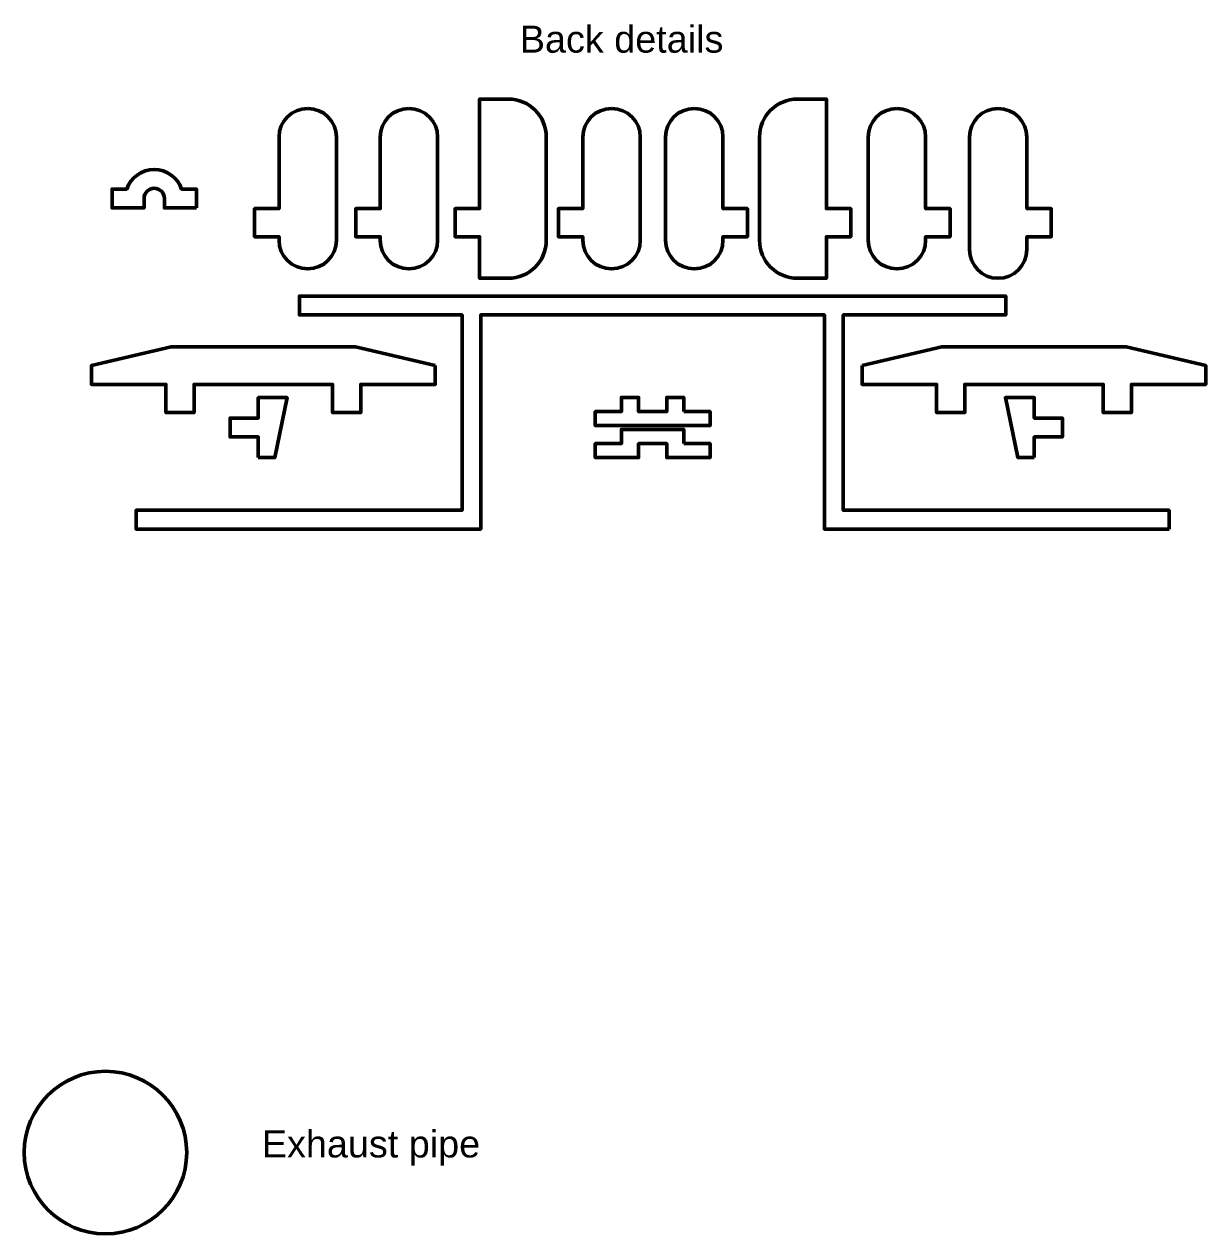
# Model space of a CAD drawing. Header units: inches. Extents: x 247 to 2765, y -1897 to -1110.
# Drawn here: x 2639.3 to 2765.1, y -1491.9 to -1363 of the extents above; entities that cross this region are included whole.
import ezdxf

# ---------------------------------------------------------------- set-up
doc = ezdxf.new("R2010")
doc.units = ezdxf.units.IN
doc.header["$MEASUREMENT"] = 0
doc.layers.add('Layer 1', color=7, linetype='Continuous')

# ---------------------------------------------------------------- blocks, each defined once
blk = doc.blocks.new('block 305')
at = {"layer": 'Layer 1', "color": 18, "lineweight": 50, "true_color": 0x010101}
for points, knots in [([(2690.81, -1390.1), (2693.04, -1390.1), (2694.86, -1388.28), (2694.86, -1386.05), (2694.86, -1386.05), (2694.86, -1375.06), (2694.86, -1375.06), (2694.86, -1372.83), (2693.04, -1371.01), (2690.81, -1371.01), (2690.81, -1371.01), (2687.75, -1371.01), (2687.75, -1371.01), (2687.75, -1371.01), (2687.75, -1382.68), (2687.75, -1382.68), (2687.75, -1382.68), (2685.15, -1382.68), (2685.15, -1382.68), (2685.15, -1382.68), (2685.15, -1385.68), (2685.15, -1385.68), (2685.15, -1385.68), (2687.75, -1385.68), (2687.75, -1385.68), (2687.75, -1385.68), (2687.75, -1390.1), (2687.75, -1390.1), (2687.75, -1390.1), (2690.81, -1390.1), (2690.81, -1390.1), (2690.81, -1390.1), (2690.81, -1390.1), (2690.81, -1390.1)], [0, 0, 0, 0, 1, 1, 1, 2, 2, 2, 3, 3, 3, 4, 4, 4, 5, 5, 5, 6, 6, 6, 7, 7, 7, 8, 8, 8, 9, 9, 9, 10, 10, 10, 11, 11, 11, 11]), ([(2721.62, -1390.1), (2719.38, -1390.1), (2717.56, -1388.28), (2717.56, -1386.05), (2717.56, -1386.05), (2717.56, -1375.06), (2717.56, -1375.06), (2717.56, -1372.83), (2719.38, -1371.01), (2721.62, -1371.01), (2721.62, -1371.01), (2724.68, -1371.01), (2724.68, -1371.01), (2724.68, -1371.01), (2724.68, -1382.68), (2724.68, -1382.68), (2724.68, -1382.68), (2727.27, -1382.68), (2727.27, -1382.68), (2727.27, -1382.68), (2727.27, -1385.68), (2727.27, -1385.68), (2727.27, -1385.68), (2724.68, -1385.68), (2724.68, -1385.68), (2724.68, -1385.68), (2724.68, -1390.1), (2724.68, -1390.1), (2724.68, -1390.1), (2721.62, -1390.1), (2721.62, -1390.1), (2721.62, -1390.1), (2721.62, -1390.1), (2721.62, -1390.1)], [0, 0, 0, 0, 1, 1, 1, 2, 2, 2, 3, 3, 3, 4, 4, 4, 5, 5, 5, 6, 6, 6, 7, 7, 7, 8, 8, 8, 9, 9, 9, 10, 10, 10, 11, 11, 11, 11]), ([(2669.46, -1372.01), (2667.77, -1372.01), (2666.4, -1373.37), (2666.4, -1375.06), (2666.4, -1375.06), (2666.4, -1382.68), (2666.4, -1382.68), (2666.4, -1382.68), (2663.8, -1382.68), (2663.8, -1382.68), (2663.8, -1382.68), (2663.8, -1385.68), (2663.8, -1385.68), (2663.8, -1385.68), (2666.4, -1385.68), (2666.4, -1385.68), (2666.4, -1385.68), (2666.4, -1386.05), (2666.4, -1386.05), (2666.4, -1387.74), (2667.77, -1389.1), (2669.46, -1389.1), (2671.14, -1389.1), (2672.51, -1387.73), (2672.51, -1386.05), (2672.51, -1386.05), (2672.51, -1375.06), (2672.51, -1375.06), (2672.51, -1373.37), (2671.14, -1372.01), (2669.46, -1372.01)], [0, 0, 0, 0, 1, 1, 1, 2, 2, 2, 3, 3, 3, 4, 4, 4, 5, 5, 5, 6, 6, 6, 7, 7, 7, 8, 8, 8, 9, 9, 9, 10, 10, 10, 10]), ([(2680.23, -1372.01), (2678.54, -1372.01), (2677.18, -1373.37), (2677.18, -1375.06), (2677.18, -1375.06), (2677.18, -1382.68), (2677.18, -1382.68), (2677.18, -1382.68), (2674.58, -1382.68), (2674.58, -1382.68), (2674.58, -1382.68), (2674.58, -1385.68), (2674.58, -1385.68), (2674.58, -1385.68), (2677.18, -1385.68), (2677.18, -1385.68), (2677.18, -1385.68), (2677.18, -1386.05), (2677.18, -1386.05), (2677.18, -1387.74), (2678.54, -1389.1), (2680.23, -1389.1), (2681.92, -1389.1), (2683.29, -1387.73), (2683.29, -1386.05), (2683.29, -1386.05), (2683.29, -1375.06), (2683.29, -1375.06), (2683.29, -1373.37), (2681.92, -1372.01), (2680.23, -1372.01)], [0, 0, 0, 0, 1, 1, 1, 2, 2, 2, 3, 3, 3, 4, 4, 4, 5, 5, 5, 6, 6, 6, 7, 7, 7, 8, 8, 8, 9, 9, 9, 10, 10, 10, 10]), ([(2701.81, -1372.01), (2700.12, -1372.01), (2698.75, -1373.37), (2698.75, -1375.06), (2698.75, -1375.06), (2698.75, -1382.68), (2698.75, -1382.68), (2698.75, -1382.68), (2696.16, -1382.68), (2696.16, -1382.68), (2696.16, -1382.68), (2696.16, -1385.68), (2696.16, -1385.68), (2696.16, -1385.68), (2698.75, -1385.68), (2698.75, -1385.68), (2698.75, -1385.68), (2698.75, -1386.05), (2698.75, -1386.05), (2698.75, -1387.74), (2700.12, -1389.1), (2701.81, -1389.1), (2703.5, -1389.1), (2704.87, -1387.73), (2704.87, -1386.05), (2704.87, -1386.05), (2704.87, -1375.06), (2704.87, -1375.06), (2704.87, -1373.37), (2703.5, -1372.01), (2701.81, -1372.01)], [0, 0, 0, 0, 1, 1, 1, 2, 2, 2, 3, 3, 3, 4, 4, 4, 5, 5, 5, 6, 6, 6, 7, 7, 7, 8, 8, 8, 9, 9, 9, 10, 10, 10, 10]), ([(2710.62, -1372.01), (2712.31, -1372.01), (2713.67, -1373.37), (2713.67, -1375.06), (2713.67, -1375.06), (2713.67, -1382.68), (2713.67, -1382.68), (2713.67, -1382.68), (2716.27, -1382.68), (2716.27, -1382.68), (2716.27, -1382.68), (2716.27, -1385.68), (2716.27, -1385.68), (2716.27, -1385.68), (2713.67, -1385.68), (2713.67, -1385.68), (2713.67, -1385.68), (2713.67, -1386.05), (2713.67, -1386.05), (2713.67, -1387.74), (2712.31, -1389.1), (2710.62, -1389.1), (2708.93, -1389.1), (2707.56, -1387.73), (2707.56, -1386.05), (2707.56, -1386.05), (2707.56, -1375.06), (2707.56, -1375.06), (2707.56, -1373.37), (2708.93, -1372.01), (2710.62, -1372.01)], [0, 0, 0, 0, 1, 1, 1, 2, 2, 2, 3, 3, 3, 4, 4, 4, 5, 5, 5, 6, 6, 6, 7, 7, 7, 8, 8, 8, 9, 9, 9, 10, 10, 10, 10]), ([(2732.19, -1372.01), (2733.88, -1372.01), (2735.25, -1373.37), (2735.25, -1375.06), (2735.25, -1375.06), (2735.25, -1382.68), (2735.25, -1382.68), (2735.25, -1382.68), (2737.85, -1382.68), (2737.85, -1382.68), (2737.85, -1382.68), (2737.85, -1385.68), (2737.85, -1385.68), (2737.85, -1385.68), (2735.25, -1385.68), (2735.25, -1385.68), (2735.25, -1385.68), (2735.25, -1386.05), (2735.25, -1386.05), (2735.25, -1387.74), (2733.88, -1389.1), (2732.19, -1389.1), (2730.51, -1389.1), (2729.14, -1387.73), (2729.14, -1386.05), (2729.14, -1386.05), (2729.14, -1375.06), (2729.14, -1375.06), (2729.14, -1373.37), (2730.51, -1372.01), (2732.19, -1372.01)], [0, 0, 0, 0, 1, 1, 1, 2, 2, 2, 3, 3, 3, 4, 4, 4, 5, 5, 5, 6, 6, 6, 7, 7, 7, 8, 8, 8, 9, 9, 9, 10, 10, 10, 10]), ([(2742.97, -1372.01), (2744.66, -1372.01), (2746.03, -1373.37), (2746.03, -1375.06), (2746.03, -1375.06), (2746.03, -1382.68), (2746.03, -1382.68), (2746.03, -1382.68), (2748.62, -1382.68), (2748.62, -1382.68), (2748.62, -1382.68), (2748.62, -1385.68), (2748.62, -1385.68), (2748.62, -1385.68), (2746.03, -1385.68), (2746.03, -1385.68), (2746.03, -1385.68), (2746.03, -1387.05), (2746.03, -1387.05), (2746.03, -1388.73), (2744.66, -1390.1), (2742.97, -1390.1), (2741.28, -1390.1), (2739.92, -1388.73), (2739.92, -1387.05), (2739.92, -1387.05), (2739.92, -1375.06), (2739.92, -1375.06), (2739.92, -1373.37), (2741.28, -1372.01), (2742.97, -1372.01)], [0, 0, 0, 0, 1, 1, 1, 2, 2, 2, 3, 3, 3, 4, 4, 4, 5, 5, 5, 6, 6, 6, 7, 7, 7, 8, 8, 8, 9, 9, 9, 10, 10, 10, 10])]:
    blk.add_open_spline(points, degree=3, knots=knots, dxfattribs=at)
blk = doc.blocks.new('block 304')
at = {"layer": 'Layer 1', "color": 18, "lineweight": 50, "true_color": 0x010101}
blk.add_open_spline([(2657.61, -1382.6), (2657.61, -1382.6), (2654.2, -1382.6), (2654.2, -1382.6), (2654.2, -1382.6), (2654.2, -1381.6), (2654.2, -1381.6), (2654.2, -1381), (2653.71, -1380.51), (2653.11, -1380.51), (2652.51, -1380.51), (2652.03, -1381), (2652.03, -1381.6), (2652.03, -1381.6), (2652.03, -1382.6), (2652.03, -1382.6), (2652.03, -1382.6), (2648.62, -1382.6), (2648.62, -1382.6), (2648.62, -1382.6), (2648.62, -1380.6), (2648.62, -1380.6), (2648.62, -1380.6), (2650.19, -1380.6), (2650.19, -1380.6), (2650.61, -1379.39), (2651.76, -1378.51), (2653.11, -1378.51), (2654.47, -1378.51), (2655.62, -1379.39), (2656.03, -1380.6), (2656.03, -1380.6), (2657.61, -1380.6), (2657.61, -1380.6), (2657.61, -1380.6), (2657.61, -1382.6), (2657.61, -1382.6)], degree=3, knots=[0, 0, 0, 0, 1, 1, 1, 2, 2, 2, 3, 3, 3, 4, 4, 4, 5, 5, 5, 6, 6, 6, 7, 7, 7, 8, 8, 8, 9, 9, 9, 10, 10, 10, 11, 11, 11, 12, 12, 12, 12], dxfattribs=at)
at = {"layer": 'Layer 1'}
blk.add_blockref('block 305', (0, 0), dxfattribs=at)

msp = doc.modelspace()

# ---------------------------------------------------------------- linework, layer by layer
at = {"layer": 'Layer 1', "color": 18, "lineweight": 50, "true_color": 0x010101}
for points in [[(2761.18, -1416.81), (2761.18, -1414.81), (2726.48, -1414.81), (2726.48, -1394), (2743.78, -1394), (2743.78, -1392), (2668.58, -1392), (2668.58, -1394), (2685.89, -1394), (2685.89, -1414.81), (2651.18, -1414.81), (2651.18, -1416.81), (2687.89, -1416.81), (2687.89, -1394), (2724.48, -1394), (2724.48, -1416.81), (2761.18, -1416.81)], [(2683.03, -1399.4), (2674.55, -1397.39), (2654.91, -1397.39), (2646.43, -1399.4), (2646.43, -1401.41), (2654.36, -1401.41), (2654.36, -1404.41), (2657.36, -1404.41), (2657.36, -1401.41), (2672.11, -1401.41), (2672.11, -1404.41), (2675.11, -1404.41), (2675.11, -1401.41), (2683.03, -1401.41), (2683.03, -1399.4)], [(2728.49, -1399.4), (2736.96, -1397.39), (2756.61, -1397.39), (2765.08, -1399.4), (2765.08, -1401.41), (2757.16, -1401.41), (2757.16, -1404.41), (2754.16, -1404.41), (2754.16, -1401.41), (2739.41, -1401.41), (2739.41, -1404.41), (2736.41, -1404.41), (2736.41, -1401.41), (2728.49, -1401.41), (2728.49, -1399.4)], [(2664.19, -1409.19), (2664.19, -1406.99), (2661.19, -1406.99), (2661.19, -1404.99), (2664.19, -1404.99), (2664.19, -1402.8), (2667.26, -1402.8), (2665.94, -1409.19), (2664.19, -1409.19)], [(2709.5, -1404.29), (2709.5, -1402.79), (2707.68, -1402.79), (2707.68, -1404.29), (2704.68, -1404.29), (2704.68, -1402.79), (2702.86, -1402.79), (2702.86, -1404.29), (2700.07, -1404.29), (2700.07, -1405.79), (2712.3, -1405.79), (2712.3, -1404.29), (2709.5, -1404.29)], [(2746.82, -1409.19), (2746.82, -1406.99), (2749.82, -1406.99), (2749.82, -1404.99), (2746.82, -1404.99), (2746.82, -1402.8), (2743.75, -1402.8), (2745.07, -1409.19), (2746.82, -1409.19)], [(2709.5, -1407.7), (2709.5, -1406.2), (2702.86, -1406.2), (2702.86, -1407.7), (2700.07, -1407.7), (2700.07, -1409.2), (2704.68, -1409.2), (2704.68, -1407.7), (2707.68, -1407.7), (2707.68, -1409.2), (2712.3, -1409.2), (2712.3, -1407.7), (2709.5, -1407.7)]]:
    msp.add_lwpolyline(points, dxfattribs=at)
msp.add_open_spline([(2647.92, -1474.56), (2652.7, -1474.56), (2656.57, -1478.43), (2656.57, -1483.21), (2656.57, -1487.99), (2652.7, -1491.86), (2647.92, -1491.86), (2643.14, -1491.86), (2639.27, -1487.99), (2639.27, -1483.21), (2639.27, -1478.43), (2643.14, -1474.56), (2647.92, -1474.56)], degree=3, knots=[0, 0, 0, 0, 1, 1, 1, 2, 2, 2, 3, 3, 3, 4, 4, 4, 4], dxfattribs=at)

# ---------------------------------------------------------------- block references
at = {"layer": 'Layer 1'}
msp.add_blockref('block 304', (0, 0), dxfattribs=at)

# ---------------------------------------------------------------- texts
at = {"layer": 'Layer 1', "color": 95, "true_color": 0x3cb54a, "char_height": 2.8787, "attachment_point": 7}
for s, insert in [('\\fArial|b0|i0|c0|p34;\\W1;Back details', (2692.04, -1366.11)), ('\\fArial|b0|i0|c0|p34;\\W1;Exhaust pipe', (2664.57, -1484.6))]:
    msp.add_mtext(s, dxfattribs=dict(at, insert=insert))

doc.saveas('drawing.dxf')
